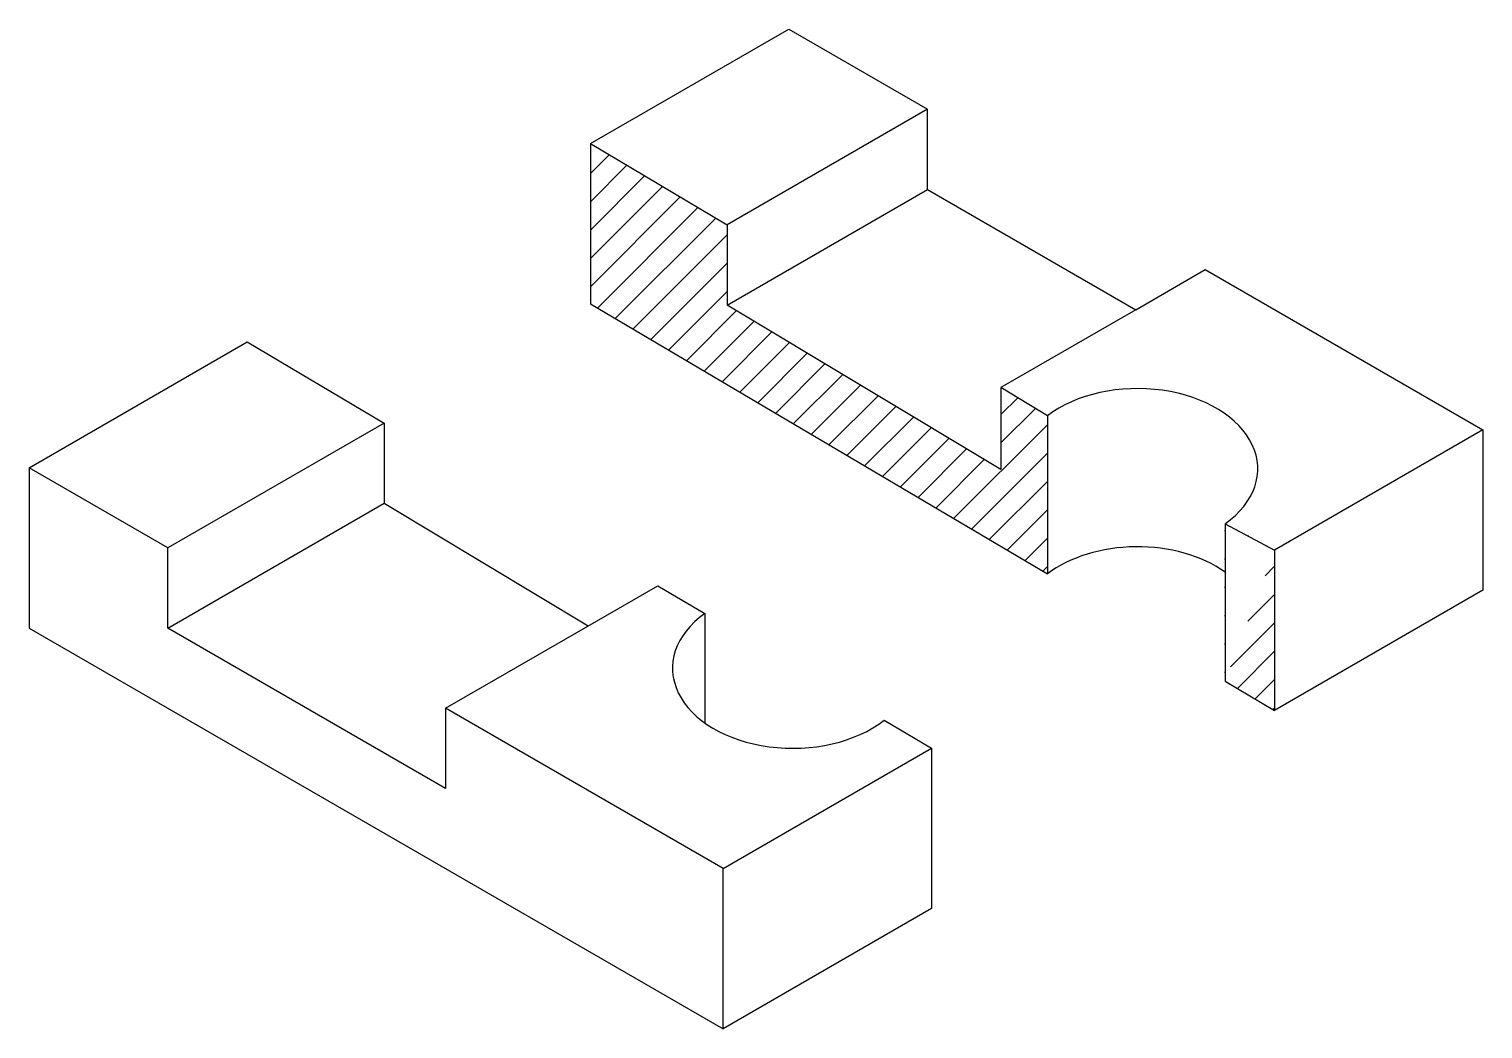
# Model space of a CAD drawing. Header units: inches. Extents: x 0.2 to 9.27, y -0.75 to 5.49.
import ezdxf

# ---------------------------------------------------------------- set-up
doc = ezdxf.new("R2010")
doc.units = ezdxf.units.IN
doc.header["$MEASUREMENT"] = 0
pattern_1 = [(45, (0, 0), (-0.08838834764831843, 0.08838834764831845), [])]

msp = doc.modelspace()

# ---------------------------------------------------------------- hatches: boundary and pattern name
h = msp.add_hatch()
h.set_pattern_fill('ANSI31', color=256, style=0)
h.set_pattern_definition(pattern_1)
edge = h.paths.add_edge_path()
edge.add_line((3.702123231976736, 3.771396440770497), (6.552479839856136, 2.087476594636925))
edge.add_line((6.552479839856136, 2.087476594636925), (6.552479884882285, 3.074323937861029))
edge.add_line((6.552479839856136, 3.07432390378846), (6.263139720814412, 3.249999999999997))
edge.add_line((6.263139720814412, 3.249999999999997), (6.263139720814412, 2.73824904655696))
edge.add_line((6.263139720814412, 2.73824904655696), (4.555795394922628, 3.764264293846996))
edge.add_line((4.555795394922628, 3.764264293846996), (4.555795394922628, 4.264264293846997))
edge.add_line((4.555795394922628, 4.264264293846997), (3.702123231976736, 4.771396440770497))
edge.add_line((3.702123231976736, 4.771396440770497), (3.702123231976736, 3.771396440770497))
h = msp.add_hatch()
h.set_pattern_fill('ANSI31', color=256, style=0)
h.set_pattern_definition(pattern_1)
edge = h.paths.add_edge_path()
edge.add_line((7.661327102734275, 2.401074860128566), (7.970484046706194, 2.235735706152998))
edge.add_line((7.661331085962059, 2.401077680912822), (7.661331085962059, 1.419390991536677))
edge.add_line((7.970484046706194, 2.235735706152998), (7.970484046706194, 1.235735706152998))
edge.add_line((7.661331085962059, 1.419390991536677), (7.970484046706194, 1.235735706152998))

# ---------------------------------------------------------------- linework, layer by layer
for p, q in [((3.702123231976736, 4.771396440770497), (4.939395133460661, 5.485735706153001)), ((4.939395133460661, 5.485735706153001), (5.8054205372451, 4.985735706153001)), ((4.939395133460661, 5.485735706153001), (5.8054205372451, 4.985735706153001)), ((5.8054205372451, 4.985735706153001), (4.555795394922628, 4.264264293846997)), ((5.805420537245098, 4.485735706152998), (5.8054205372451, 4.985735706153001)), ((5.805420537245098, 4.485735706152998), (5.805420537245098, 4.985735706153)), ((3.702123231976736, 4.771396440770497), (4.555795394922628, 4.264264293846997)), ((3.702123231976736, 4.771396440770497), (3.702123231976736, 3.771396440770497)), ((4.555795394922628, 3.764264293846996), (5.805420537245098, 4.485735706152998)), ((5.805420537245098, 4.485735706152998), (7.104458642921757, 3.735735706152998)), ((5.805420537245098, 4.485735706152998), (7.104458642921757, 3.735735706152998)), ((4.555795394922628, 4.264264293846997), (4.555795394922628, 3.764264293846996)), ((7.104458642921757, 3.735735706152998), (7.537471344813976, 3.985735706152998)), ((7.537471344813976, 3.985735706152998), (9.269522152382851, 2.985735706152998)), ((7.537471344813976, 3.985735706152998), (9.269522152382851, 2.985735706152998)), ((3.702123231976736, 3.771396440770497), (6.552479839856136, 2.087476594636925)), ((6.263139720814412, 2.73824904655696), (4.555795394922628, 3.764264293846996)), ((7.104458642921757, 3.735735706152998), (6.263139720814412, 3.249999999999997)), ((0.2009618943233429, 2.75), (1.561766204192733, 3.535660734617496)), ((1.561766204192733, 3.535660734617496), (2.415438367138625, 3.028528587693997)), ((6.552479839856136, 3.07432390378846), (6.263139720814412, 3.249999999999997)), ((6.263139720814412, 3.249999999999997), (6.263139720814412, 2.73824904655696)), ((2.415438367138625, 3.028528587693997), (1.066987298107782, 2.25)), ((2.415438367138625, 3.028528587693997), (2.415438367138625, 2.528528587693996)), ((6.552479884882285, 3.074323937861029), (6.552479839856136, 2.087476594636925)), ((6.552479839856136, 3.07432390378846), (6.552479839856136, 2.087476594636924)), ((6.552479839856136, 3.07432390378846), (6.552479839856136, 2.087476594636925)), ((9.269522152382851, 2.985735706152998), (7.970484046706194, 2.235735706152998)), ((9.269522211587436, 2.985735740334781), (9.269522152382851, 1.985735706152998)), ((9.269522152382851, 2.985735706152998), (9.269522152382851, 1.985735706153001)), ((9.269522152382851, 2.985735706152998), (9.269522152382851, 1.985735706152998)), ((1.066987298107782, 2.25), (0.2009618943233429, 2.75)), ((0.2009618943233429, 2.75), (0.2009618943233429, 1.75)), ((1.066987298107779, 1.749999999999998), (2.415438367138625, 2.528528587693996)), ((2.415438367138625, 2.528528587693996), (3.688555102861319, 1.76356287777331)), ((7.661327102734275, 2.401074860128566), (7.970484046706194, 2.235735706152998)), ((7.661331085962059, 2.401077680912822), (7.661331085962059, 1.419390991536677)), ((1.066987298107779, 1.749999999999998), (1.066987298107779, 2.250000000000001)), ((7.970484046706194, 2.235735706152998), (7.970484046706194, 1.235735706153001)), ((7.970484046706194, 2.235735706152998), (7.970484046706194, 1.235735706152998)), ((7.970484046706194, 2.235735706152998), (7.970484046706194, 1.235735706152998)), ((2.799038105676657, 1.249999999999998), (4.122782693030409, 2.014264293846997)), ((4.122782693030409, 2.014264293846997), (4.415068888231914, 1.840628872519529)), ((9.269522152382851, 1.985735706152998), (7.970484046706194, 1.235735706152998)), ((4.415068888231914, 1.840628872519529), (4.415068888231914, 1.159371127480466)), ((0.2009618943233429, 1.75), (4.531088913245535, -0.7500000000000019)), ((2.799038105676657, 0.7499999999999981), (1.066987298107779, 1.749999999999998)), ((7.661331085962059, 1.419390991536677), (7.970484046706194, 1.235735706152998)), ((4.531088913245535, 0.2499999999999981), (2.799038105676657, 1.249999999999998)), ((2.799038105676657, 1.249999999999998), (2.799038105676657, 0.7499999999999981)), ((5.534696892174428, 1.175503104056316), (5.830127018922192, 0.9999999999999978)), ((4.531088913245535, 0.2499999999999981), (5.830127018922192, 0.9999999999999979)), ((5.830127018922192, 0.9999999999999979), (5.830127018922192, 1.110223024625157e-16)), ((4.531088913245535, -0.7500000000000019), (4.531088913245535, 0.2499999999999981)), ((5.830127018922192, 1.110223024625157e-16), (4.531088913245534, -0.7500000000000001))]:
    msp.add_line(p, q)
for centre, start_param, end_param in [((7.115239917987173, 2.743801694440924), 5.527958719223077, 8.702568137135366), ((7.115239872961027, 1.756954412627518), 7.038404059409424, 8.702568137135366), ((4.964101615137753, 1.499999999999998), 2.392113260974584, 5.57692419457937)]:
    msp.add_ellipse(centre, major_axis=(0.7499999999999989, 0), ratio=0.6666666666666674, start_param=start_param, end_param=end_param)

doc.saveas('drawing.dxf')
